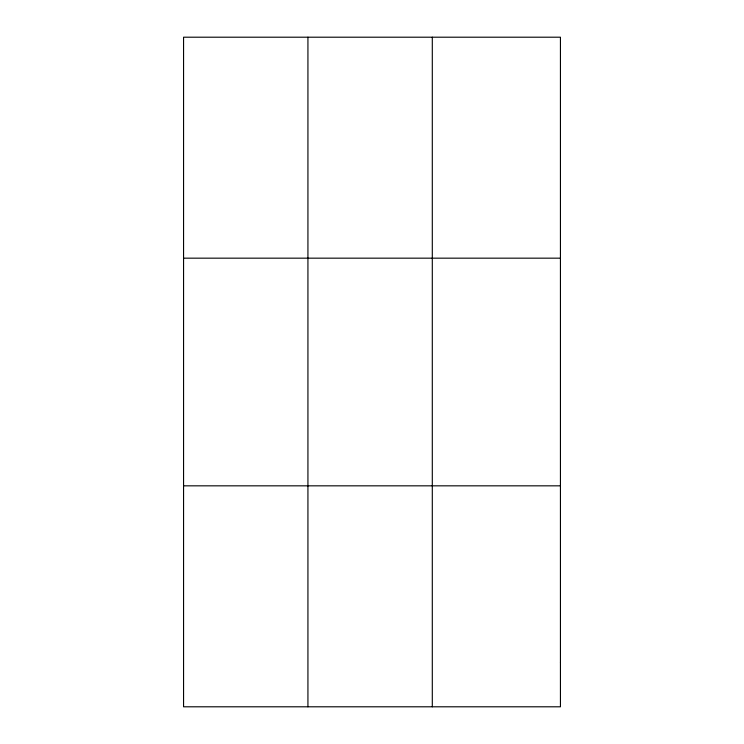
<?xml version="1.0" encoding="UTF-8"?>
<svg xmlns="http://www.w3.org/2000/svg" width="744" height="744" viewBox="0 0 744 744"><rect width="100%" height="100%" fill="white"/><g stroke="black" fill="none" stroke-linecap="round" stroke-linejoin="round"><path stroke-width="1.12" d="M307.932 706.8L307.932 37.2M432.301 706.8L432.301 37.2M183.563 258.168L560.437 258.168M183.563 485.832L560.437 485.832M560.437 662.606L560.437 706.8L183.563 706.8L183.563 37.2L560.437 37.2L560.437 662.606"/></g></svg>
